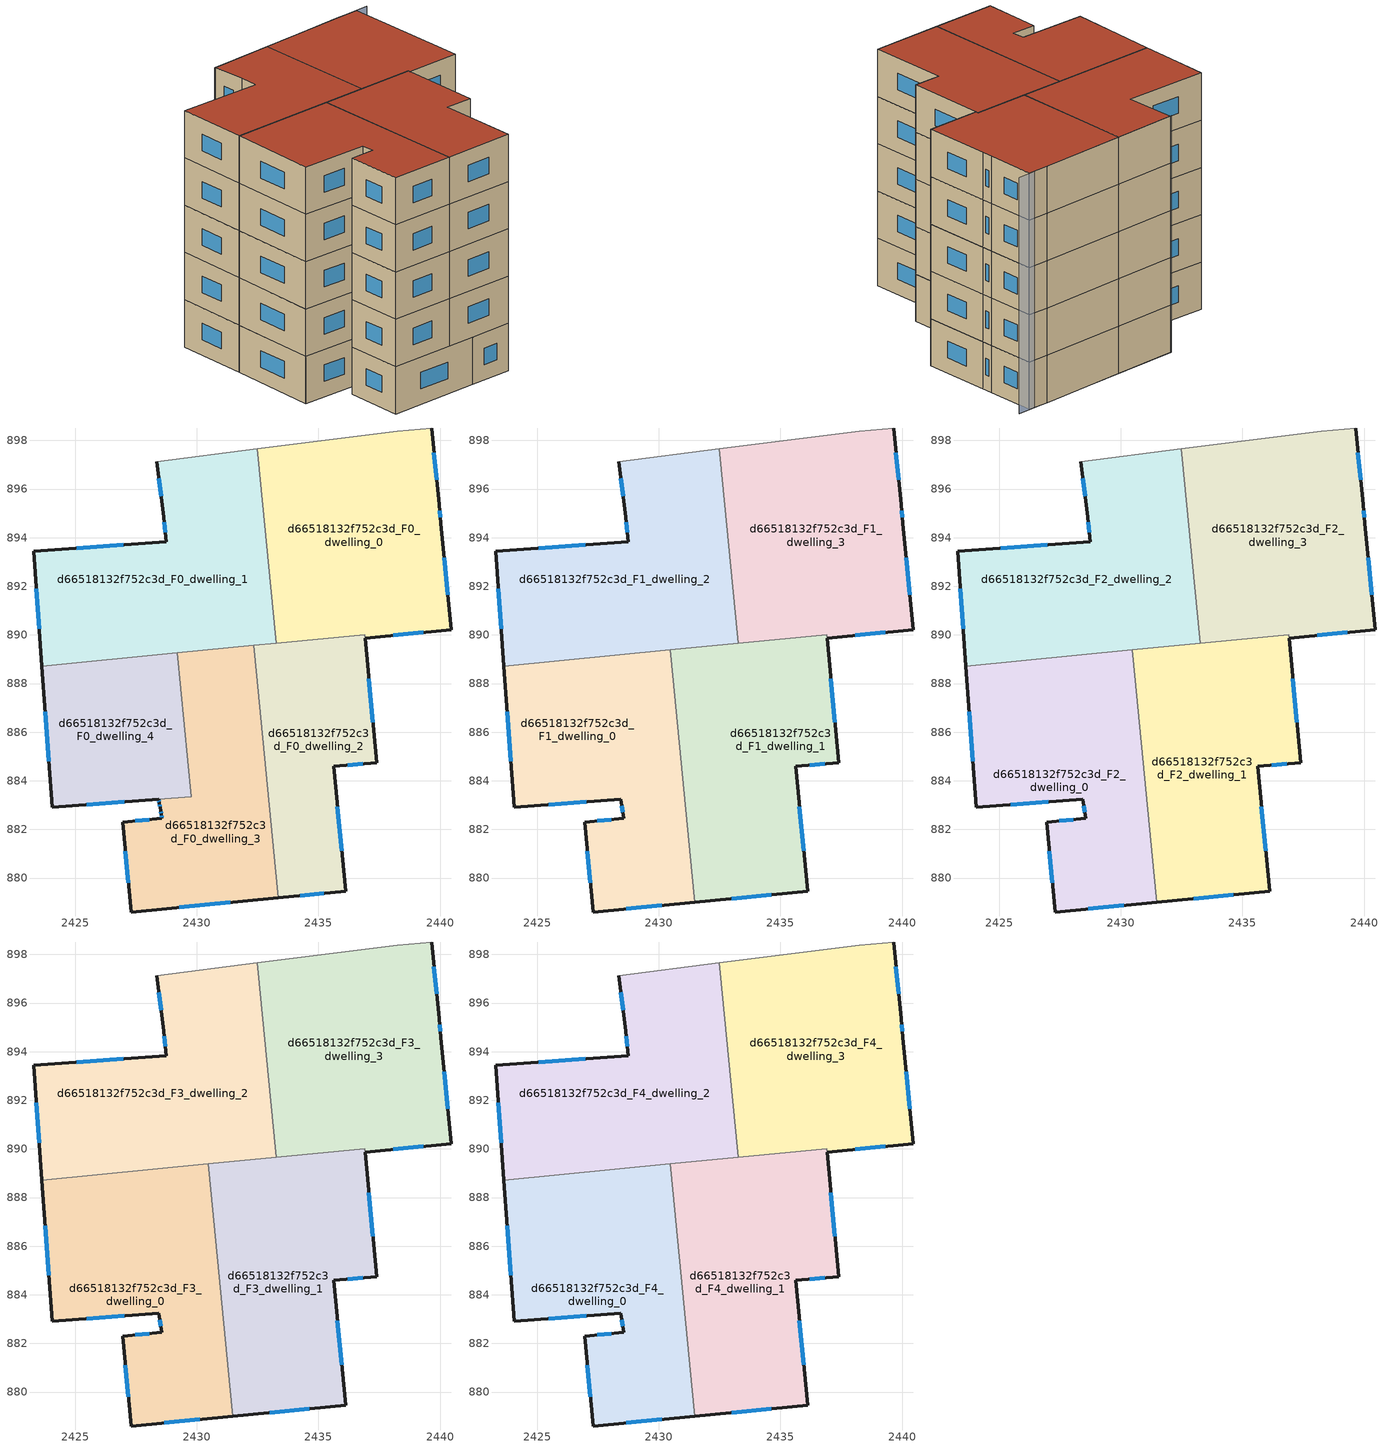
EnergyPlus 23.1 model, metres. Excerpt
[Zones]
d66518132f752c3d_F0_dwelling_0
 floor ground (EU_floor_Construction): 2439.65,898.51 2439.96,895.35 2440.03,894.6 2440.47,890.22 2436.92,889.86 2436.91,890.02 2433.27,889.66 2432.49,897.65 2438.24,898.37 z0
 wall outside (EU_wall_Construction): 2436.92,889.86 2440.47,890.22 2440.03,894.6 2439.96,895.35 2439.65,898.51 z0:3
 wall to d66518132f752c3d_F0_dwelling_1 (EU_wall_Construction): 2432.49,897.65 2433.27,889.66 z0:3
 wall adiabatic (EU_wall_Construction): 2439.65,898.51 2438.24,898.37 2432.49,897.65 z0:3
 wall to d66518132f752c3d_F0_dwelling_2 (EU_wall_Construction): 2436.91,890.02 2436.92,889.86 / 2433.27,889.66 2436.9,890.02 z0:3
 window (EU_Window_Construction): 2439.86,896.38 2439.75,897.49 / 2440.01,894.85 2439.98,895.11 / 2440.33,891.65 2440.17,893.18 / 2438.07,889.98 2439.32,890.11 z0.98:2.02
d66518132f752c3d_F0_dwelling_1
 floor ground (EU_floor_Construction): 2432.49,897.65 2433.27,889.66 2423.62,888.72 2423.28,893.43 2428.74,893.84 2428.62,895.02 2428.34,897.13 z0
 wall outside (EU_wall_Construction): 2428.34,897.13 2428.62,895.02 2428.74,893.84 2423.28,893.43 2423.62,888.72 z0:3
 wall adiabatic (EU_wall_Construction): 2432.49,897.65 2428.34,897.13 z0:3
 wall to d66518132f752c3d_F0_dwelling_4 (EU_wall_Construction): 2423.62,888.72 2429.19,889.26 z0:3
 wall to d66518132f752c3d_F0_dwelling_3 (EU_wall_Construction): 2429.19,889.26 2432.33,889.57 z0:3
 wall to d66518132f752c3d_F0_dwelling_2 (EU_wall_Construction): 2432.33,889.57 2433.27,889.66 z0:3
 window (EU_Window_Construction): 2423.39,891.9 2423.51,890.25 / 2426.96,893.71 2425.06,893.57 / 2428.66,894.64 2428.7,894.23 / 2428.43,896.45 2428.53,895.71 z0.98:2.02
d66518132f752c3d_F0_dwelling_2
 floor ground (EU_floor_Construction): 2436.9,890.02 2436.92,889.86 2437.39,884.75 2435.62,884.59 2436.12,879.46 2433.34,879.19 2432.33,889.57 z0
 wall outside (EU_wall_Construction): 2433.34,879.19 2436.12,879.46 2435.62,884.59 2437.39,884.75 2436.92,889.86 z0:3
 wall to d66518132f752c3d_F0_dwelling_3 (EU_wall_Construction): 2432.33,889.57 2433.34,879.19 z0:3
 window (EU_Window_Construction): 2435.96,881.13 2435.78,882.92 / 2434.25,879.28 2435.22,879.38 / 2437.24,886.41 2437.07,888.2 / 2436.2,884.65 2436.81,884.7 z0.98:2.02
d66518132f752c3d_F0_dwelling_3
 floor ground (EU_floor_Construction): 2432.33,889.57 2433.34,879.19 2427.3,878.6 2426.94,882.3 2428.56,882.45 2428.54,882.6 2428.5,882.79 2428.49,882.89 2428.45,883.09 2428.43,883.23 2424.05,882.92 2429.76,883.34 2429.19,889.26 z0
 wall outside (EU_wall_Construction): 2424.05,882.92 2428.43,883.23 2428.45,883.09 2428.49,882.89 2428.5,882.79 2428.54,882.6 2428.56,882.45 2426.94,882.3 2427.3,878.6 2433.34,879.19 z0:3
 wall to d66518132f752c3d_F0_dwelling_4 (EU_wall_Construction): 2429.19,889.26 2429.76,883.34 2424.05,882.92 z0:3
 window (EU_Window_Construction): 2429.27,878.8 2431.38,879 / 2427.06,881.1 2427.18,879.81 / 2428.03,882.41 2427.47,882.35 / 2428.54,882.55 2428.55,882.5 / 2428.51,882.73 2428.52,882.66 / 2428.47,883.02 2428.48,882.95 / 2428.44,883.19 2428.45,883.13 / 2425.47,883.02 2427.01,883.13 z0.98:2.02
d66518132f752c3d_F0_dwelling_4
 floor ground (EU_floor_Construction): 2429.19,889.26 2429.76,883.34 2424.05,882.92 2423.62,888.72 z0
 wall outside (EU_wall_Construction): 2423.62,888.72 2424.05,882.92 z0:3
 window (EU_Window_Construction): 2423.76,886.83 2423.91,884.81 z0.98:2.02
d66518132f752c3d_F1_dwelling_0
 floor to d66518132f752c3d_F0_dwelling_3 (EU_floor_Construction): 2430.47,889.39 2431.48,879.01 2427.3,878.6 2426.94,882.3 2428.56,882.45 2428.5,882.82 2428.49,882.89 2428.45,883.09 2428.43,883.23 2424.05,882.92 2429.76,883.34 2429.19,889.26 z3
 floor to d66518132f752c3d_F0_dwelling_4 (EU_floor_Construction): 2429.19,889.26 2429.76,883.34 2424.05,882.92 2423.62,888.72 z3
 wall outside (EU_wall_Construction): 2423.62,888.72 2424.05,882.91 2428.43,883.23 2428.56,882.45 2426.94,882.3 2427.3,878.6 2431.48,879.01 z3:6
 wall to d66518132f752c3d_F1_dwelling_1 (EU_wall_Construction): 2431.48,879.01 2430.47,889.39 z3:6
 wall to d66518132f752c3d_F1_dwelling_2 (EU_wall_Construction): 2430.47,889.39 2423.62,888.72 z3:6
 window (EU_Window_Construction): 2428.03,882.41 2427.47,882.35 / 2428.47,882.98 2428.52,882.71 / 2425.47,883.02 2427.01,883.13 / 2423.76,886.83 2423.91,884.8 / 2428.66,878.74 2430.12,878.88 / 2427.06,881.1 2427.18,879.81 z3.98:5.02
d66518132f752c3d_F1_dwelling_1
 floor to d66518132f752c3d_F0_dwelling_2 (EU_floor_Construction): 2436.9,890.02 2436.92,889.86 2437.39,884.75 2435.62,884.59 2436.12,879.46 2433.34,879.19 2432.33,889.57 z3
 floor to d66518132f752c3d_F0_dwelling_3 (EU_floor_Construction): 2432.33,889.57 2433.34,879.19 2431.48,879.01 2430.47,889.39 z3
 wall outside (EU_wall_Construction): 2431.48,879.01 2436.12,879.46 2435.62,884.59 2437.39,884.75 2436.92,889.86 z3:6
 wall to d66518132f752c3d_F1_dwelling_3 (EU_wall_Construction): 2436.9,890.02 2433.27,889.66 / 2436.92,889.86 2436.91,890.02 z3:6
 wall to d66518132f752c3d_F1_dwelling_2 (EU_wall_Construction): 2433.27,889.66 2430.47,889.39 z3:6
 window (EU_Window_Construction): 2436.2,884.65 2436.81,884.7 / 2435.96,881.13 2435.78,882.92 / 2432.99,879.16 2434.61,879.32 / 2437.24,886.41 2437.07,888.2 z3.98:5.02
d66518132f752c3d_F1_dwelling_2
 floor to d66518132f752c3d_F0_dwelling_1 (EU_floor_Construction): 2432.49,897.65 2433.27,889.66 2423.62,888.72 2423.28,893.43 2428.74,893.84 2428.62,895.02 2428.34,897.13 z3
 wall outside (EU_wall_Construction): 2428.34,897.13 2428.62,895.02 2428.74,893.84 2423.28,893.43 2423.62,888.72 z3:6
 wall adiabatic (EU_wall_Construction): 2432.49,897.65 2428.34,897.13 z3:6
 wall to d66518132f752c3d_F1_dwelling_3 (EU_wall_Construction): 2433.27,889.66 2432.49,897.65 z3:6
 window (EU_Window_Construction): 2423.39,891.9 2423.51,890.25 / 2426.96,893.71 2425.06,893.57 / 2428.66,894.64 2428.7,894.23 / 2428.43,896.45 2428.53,895.71 z3.98:5.02
d66518132f752c3d_F1_dwelling_3
 floor to d66518132f752c3d_F0_dwelling_0 (EU_floor_Construction): 2439.65,898.51 2439.96,895.35 2440.03,894.6 2440.47,890.22 2436.92,889.86 2436.91,890.02 2433.27,889.66 2432.49,897.65 2438.24,898.37 z3
 wall outside (EU_wall_Construction): 2436.92,889.86 2440.47,890.22 2440.03,894.6 2439.96,895.35 2439.65,898.51 z3:6
 wall adiabatic (EU_wall_Construction): 2439.65,898.51 2438.24,898.37 2432.49,897.65 z3:6
 window (EU_Window_Construction): 2439.86,896.38 2439.75,897.49 / 2440.01,894.85 2439.98,895.11 / 2440.33,891.65 2440.17,893.18 / 2438.07,889.98 2439.32,890.11 z3.98:5.02
d66518132f752c3d_F2_dwelling_0
 floor to d66518132f752c3d_F1_dwelling_0 (EU_floor_Construction): 2430.47,889.39 2431.48,879.01 2427.3,878.6 2426.94,882.3 2428.56,882.45 2428.43,883.23 2424.05,882.91 2423.62,888.72 z6
 wall outside (EU_wall_Construction): 2423.62,888.72 2424.05,882.91 2428.43,883.23 2428.56,882.45 2426.94,882.3 2427.3,878.6 2431.48,879.01 z6:9
 wall to d66518132f752c3d_F2_dwelling_1 (EU_wall_Construction): 2431.48,879.01 2430.47,889.39 z6:9
 wall to d66518132f752c3d_F2_dwelling_2 (EU_wall_Construction): 2430.47,889.39 2423.62,888.72 z6:9
 window (EU_Window_Construction): 2428.03,882.41 2427.47,882.35 / 2428.47,882.98 2428.52,882.71 / 2425.47,883.02 2427.01,883.13 / 2423.76,886.83 2423.91,884.8 / 2428.66,878.74 2430.12,878.88 / 2427.06,881.1 2427.18,879.81 z6.98:8.02
d66518132f752c3d_F2_dwelling_1
 floor to d66518132f752c3d_F1_dwelling_1 (EU_floor_Construction): 2436.9,890.02 2436.92,889.86 2437.39,884.75 2435.62,884.59 2436.12,879.46 2431.48,879.01 2430.47,889.39 z6
 wall outside (EU_wall_Construction): 2431.48,879.01 2436.12,879.46 2435.62,884.59 2437.39,884.75 2436.92,889.86 z6:9
 wall to d66518132f752c3d_F2_dwelling_3 (EU_wall_Construction): 2436.9,890.02 2433.27,889.66 / 2436.92,889.86 2436.91,890.02 z6:9
 wall to d66518132f752c3d_F2_dwelling_2 (EU_wall_Construction): 2433.27,889.66 2430.47,889.39 z6:9
 window (EU_Window_Construction): 2436.2,884.65 2436.81,884.7 / 2435.96,881.13 2435.78,882.92 / 2432.99,879.16 2434.61,879.32 / 2437.24,886.41 2437.07,888.2 z6.98:8.02
d66518132f752c3d_F2_dwelling_2
 floor to d66518132f752c3d_F1_dwelling_2 (EU_floor_Construction): 2432.49,897.65 2433.27,889.66 2423.62,888.72 2423.28,893.43 2428.74,893.84 2428.62,895.02 2428.34,897.13 z6
 wall outside (EU_wall_Construction): 2428.34,897.13 2428.62,895.02 2428.74,893.84 2423.28,893.43 2423.62,888.72 z6:9
 wall adiabatic (EU_wall_Construction): 2432.49,897.65 2428.34,897.13 z6:9
 wall to d66518132f752c3d_F2_dwelling_3 (EU_wall_Construction): 2433.27,889.66 2432.49,897.65 z6:9
 window (EU_Window_Construction): 2423.39,891.9 2423.51,890.25 / 2426.96,893.71 2425.06,893.57 / 2428.66,894.64 2428.7,894.23 / 2428.43,896.45 2428.53,895.71 z6.98:8.02
d66518132f752c3d_F2_dwelling_3
 floor to d66518132f752c3d_F1_dwelling_3 (EU_floor_Construction): 2439.65,898.51 2439.96,895.35 2440.03,894.6 2440.47,890.22 2436.92,889.86 2436.91,890.02 2433.27,889.66 2432.49,897.65 2438.24,898.37 z6
 wall outside (EU_wall_Construction): 2436.92,889.86 2440.47,890.22 2440.03,894.6 2439.96,895.35 2439.65,898.51 z6:9
 wall adiabatic (EU_wall_Construction): 2439.65,898.51 2438.24,898.37 2432.49,897.65 z6:9
 window (EU_Window_Construction): 2439.86,896.38 2439.75,897.49 / 2440.01,894.85 2439.98,895.11 / 2440.33,891.65 2440.17,893.18 / 2438.07,889.98 2439.32,890.11 z6.98:8.02
d66518132f752c3d_F3_dwelling_0
 floor to d66518132f752c3d_F2_dwelling_0 (EU_floor_Construction): 2430.47,889.39 2431.48,879.01 2427.3,878.6 2426.94,882.3 2428.56,882.45 2428.43,883.23 2424.05,882.91 2423.62,888.72 z9
 wall outside (EU_wall_Construction): 2423.62,888.72 2424.05,882.91 2428.43,883.23 2428.56,882.45 2426.94,882.3 2427.3,878.6 2431.48,879.01 z9:12
 wall to d66518132f752c3d_F3_dwelling_1 (EU_wall_Construction): 2431.48,879.01 2430.47,889.39 z9:12
 wall to d66518132f752c3d_F3_dwelling_2 (EU_wall_Construction): 2430.47,889.39 2423.62,888.72 z9:12
 window (EU_Window_Construction): 2428.03,882.41 2427.47,882.35 / 2428.47,882.98 2428.52,882.71 / 2425.47,883.02 2427.01,883.13 / 2423.76,886.83 2423.91,884.8 / 2428.66,878.74 2430.12,878.88 / 2427.06,881.1 2427.18,879.81 z9.98:11.02
d66518132f752c3d_F3_dwelling_1
 floor to d66518132f752c3d_F2_dwelling_1 (EU_floor_Construction): 2436.9,890.02 2436.92,889.86 2437.39,884.75 2435.62,884.59 2436.12,879.46 2431.48,879.01 2430.47,889.39 z9
 wall outside (EU_wall_Construction): 2431.48,879.01 2436.12,879.46 2435.62,884.59 2437.39,884.75 2436.92,889.86 z9:12
 wall to d66518132f752c3d_F3_dwelling_3 (EU_wall_Construction): 2436.9,890.02 2433.27,889.66 / 2436.92,889.86 2436.91,890.02 z9:12
 wall to d66518132f752c3d_F3_dwelling_2 (EU_wall_Construction): 2433.27,889.66 2430.47,889.39 z9:12
 window (EU_Window_Construction): 2436.2,884.65 2436.81,884.7 / 2435.96,881.13 2435.78,882.92 / 2432.99,879.16 2434.61,879.32 / 2437.24,886.41 2437.07,888.2 z9.98:11.02
d66518132f752c3d_F3_dwelling_2
 floor to d66518132f752c3d_F2_dwelling_2 (EU_floor_Construction): 2432.49,897.65 2433.27,889.66 2423.62,888.72 2423.28,893.43 2428.74,893.84 2428.62,895.02 2428.34,897.13 z9
 wall outside (EU_wall_Construction): 2428.34,897.13 2428.62,895.02 2428.74,893.84 2423.28,893.43 2423.62,888.72 z9:12
 wall adiabatic (EU_wall_Construction): 2432.49,897.65 2428.34,897.13 z9:12
 wall to d66518132f752c3d_F3_dwelling_3 (EU_wall_Construction): 2433.27,889.66 2432.49,897.65 z9:12
 window (EU_Window_Construction): 2423.39,891.9 2423.51,890.25 / 2426.96,893.71 2425.06,893.57 / 2428.66,894.64 2428.7,894.23 / 2428.43,896.45 2428.53,895.71 z9.98:11.02
d66518132f752c3d_F3_dwelling_3
 floor to d66518132f752c3d_F2_dwelling_3 (EU_floor_Construction): 2439.65,898.51 2439.96,895.35 2440.03,894.6 2440.47,890.22 2436.92,889.86 2436.91,890.02 2433.27,889.66 2432.49,897.65 2438.24,898.37 z9
 wall outside (EU_wall_Construction): 2436.92,889.86 2440.47,890.22 2440.03,894.6 2439.96,895.35 2439.65,898.51 z9:12
 wall adiabatic (EU_wall_Construction): 2439.65,898.51 2438.24,898.37 2432.49,897.65 z9:12
 window (EU_Window_Construction): 2439.86,896.38 2439.75,897.49 / 2440.01,894.85 2439.98,895.11 / 2440.33,891.65 2440.17,893.18 / 2438.07,889.98 2439.32,890.11 z9.98:11.02
d66518132f752c3d_F4_dwelling_0
 floor to d66518132f752c3d_F3_dwelling_0 (EU_floor_Construction): 2430.47,889.39 2431.48,879.01 2427.3,878.6 2426.94,882.3 2428.56,882.45 2428.43,883.23 2424.05,882.91 2423.62,888.72 z12
 wall outside (EU_wall_Construction): 2423.62,888.72 2424.05,882.91 2428.43,883.23 2428.56,882.45 2426.94,882.3 2427.3,878.6 2431.48,879.01 z12:15
 wall to d66518132f752c3d_F4_dwelling_1 (EU_wall_Construction): 2431.48,879.01 2430.47,889.39 z12:15
 wall to d66518132f752c3d_F4_dwelling_2 (EU_wall_Construction): 2430.47,889.39 2423.62,888.72 z12:15
 window (EU_Window_Construction): 2428.03,882.41 2427.47,882.35 / 2428.47,882.98 2428.52,882.71 / 2425.47,883.02 2427.01,883.13 / 2423.76,886.83 2423.91,884.8 / 2428.66,878.74 2430.12,878.88 / 2427.06,881.1 2427.18,879.81 z12.98:14.02
 roof outside (EU_roof_Construction): 2431.48,879.01 2430.47,889.39 2423.62,888.72 2424.05,882.91 2428.43,883.23 2428.56,882.45 2426.94,882.3 2427.3,878.6 z15
d66518132f752c3d_F4_dwelling_1
 floor to d66518132f752c3d_F3_dwelling_1 (EU_floor_Construction): 2436.9,890.02 2436.92,889.86 2437.39,884.75 2435.62,884.59 2436.12,879.46 2431.48,879.01 2430.47,889.39 z12
 wall outside (EU_wall_Construction): 2431.48,879.01 2436.12,879.46 2435.62,884.59 2437.39,884.75 2436.92,889.86 z12:15
 wall to d66518132f752c3d_F4_dwelling_3 (EU_wall_Construction): 2436.9,890.02 2433.27,889.66 / 2436.92,889.86 2436.91,890.02 z12:15
 wall to d66518132f752c3d_F4_dwelling_2 (EU_wall_Construction): 2433.27,889.66 2430.47,889.39 z12:15
 window (EU_Window_Construction): 2436.2,884.65 2436.81,884.7 / 2435.96,881.13 2435.78,882.92 / 2432.99,879.16 2434.61,879.32 / 2437.24,886.41 2437.07,888.2 z12.98:14.02
 roof outside (EU_roof_Construction): 2436.12,879.46 2435.62,884.59 2437.39,884.75 2436.92,889.86 2436.9,890.02 2430.47,889.39 2431.48,879.01 z15
d66518132f752c3d_F4_dwelling_2
 floor to d66518132f752c3d_F3_dwelling_2 (EU_floor_Construction): 2432.49,897.65 2433.27,889.66 2423.62,888.72 2423.28,893.43 2428.74,893.84 2428.62,895.02 2428.34,897.13 z12
 wall outside (EU_wall_Construction): 2428.34,897.13 2428.62,895.02 2428.74,893.84 2423.28,893.43 2423.62,888.72 z12:15
 wall adiabatic (EU_wall_Construction): 2432.49,897.65 2428.34,897.13 z12:15
 wall to d66518132f752c3d_F4_dwelling_3 (EU_wall_Construction): 2433.27,889.66 2432.49,897.65 z12:15
 window (EU_Window_Construction): 2423.39,891.9 2423.51,890.25 / 2426.96,893.71 2425.06,893.57 / 2428.66,894.64 2428.7,894.23 / 2428.43,896.45 2428.53,895.71 z12.98:14.02
 roof outside (EU_roof_Construction): 2433.27,889.66 2432.49,897.65 2428.34,897.13 2428.62,895.02 2428.74,893.84 2423.28,893.43 2423.62,888.72 z15
d66518132f752c3d_F4_dwelling_3
 floor to d66518132f752c3d_F3_dwelling_3 (EU_floor_Construction): 2439.65,898.51 2439.96,895.35 2440.03,894.6 2440.47,890.22 2436.92,889.86 2436.91,890.02 2433.27,889.66 2432.49,897.65 2438.24,898.37 z12
 wall outside (EU_wall_Construction): 2436.92,889.86 2440.47,890.22 2440.03,894.6 2439.96,895.35 2439.65,898.51 z12:15
 wall adiabatic (EU_wall_Construction): 2439.65,898.51 2438.24,898.37 2432.49,897.65 z12:15
 window (EU_Window_Construction): 2439.86,896.38 2439.75,897.49 / 2440.01,894.85 2439.98,895.11 / 2440.33,891.65 2440.17,893.18 / 2438.07,889.98 2439.32,890.11 z12.98:14.02
 roof outside (EU_roof_Construction): 2440.47,890.22 2440.03,894.6 2439.96,895.35 2439.65,898.51 2438.24,898.37 2432.49,897.65 2433.27,889.66 2436.91,890.02 2436.92,889.86 z15
shading: 2440.5,898.66 2428.3,897.13 z0:15
[Building]
EU S2 Campaign: North Axis=0; Terrain=City; Solar Distribution=FullExterior
[Site:Location]
Bologna: Latitude=44.5; Longitude=11.25; Time Zone=1; Elevation=37
[SizingPeriod:WeatherFileDays]
AnnualSizingPeriod: Begin Month=1; Begin Day of Month=1; End Month=12; End Day of Month=31; Day of Week for Start Day=Monday; Use Weather File Daylight Saving Period=No; Use Weather File Rain and Snow Indicators=No
[MATERIAL]
EU_InternalMass_Material: Roughness=MediumRough; Thickness=0.1; Conductivity=1; Density=1800; Specific Heat=900; Thermal Absorptance=0.9; Solar Absorptance=0.7; Visible Absorptance=0.7
[MATERIAL:NOMASS] Roughness=MediumRough; Thermal Absorptance=0.9; Solar Absorptance=0.7; Visible Absorptance=0.7
Name | Thermal Resistance
EU_wall_NoMass | 0.905828
EU_roof_NoMass | 0.37593
EU_floor_NoMass | 0.67114
[WINDOWMATERIAL:SIMPLEGLAZINGSYSTEM]
EU_Window_SimpleGlazing: UFactor=4.52486; Solar Heat Gain Coefficient=0.85; Visible Transmittance=0.85
[CONSTRUCTION]
EU_wall_Construction: EU_wall_NoMass
EU_roof_Construction: EU_roof_NoMass
EU_floor_Construction: EU_floor_NoMass
EU_Window_Construction: EU_Window_SimpleGlazing
EU_InternalMass_Construction: EU_InternalMass_Material
[ZONE] Type=1; Multiplier=1; Ceiling Height=autocalculate; Floor Area=autocalculate; Part of Total Floor Area=Yes
Name | Volume
d66518132f752c3d_F0_dwelling_0; d66518132f752c3d_F1_dwelling_3; d66518132f752c3d_F2_dwelling_3; d66518132f752c3d_F3_dwelling_3; d66518132f752c3d_F4_dwelling_3 | 177.346
d66518132f752c3d_F1_dwelling_0; d66518132f752c3d_F2_dwelling_0; d66518132f752c3d_F3_dwelling_0; d66518132f752c3d_F4_dwelling_0 | 175.753
d66518132f752c3d_F0_dwelling_1; d66518132f752c3d_F1_dwelling_2; d66518132f752c3d_F2_dwelling_2; d66518132f752c3d_F3_dwelling_2; d66518132f752c3d_F4_dwelling_2 | 175.766
d66518132f752c3d_F1_dwelling_1; d66518132f752c3d_F2_dwelling_1; d66518132f752c3d_F3_dwelling_1; d66518132f752c3d_F4_dwelling_1 | 174.207
d66518132f752c3d_F0_dwelling_2 | 115.601
d66518132f752c3d_F0_dwelling_3 | 134.429
d66518132f752c3d_F0_dwelling_4 | 99.9053
[INTERNALMASS] Construction=EU_InternalMass_Construction
Name | Zone or ZoneList | Surface Area
d66518132f752c3d_F0_dwelling_0_EU_InternalMass | d66518132f752c3d_F0_dwelling_0 | 59.116
d66518132f752c3d_F0_dwelling_1_EU_InternalMass | d66518132f752c3d_F0_dwelling_1 | 58.5884
d66518132f752c3d_F0_dwelling_2_EU_InternalMass | d66518132f752c3d_F0_dwelling_2 | 38.534
d66518132f752c3d_F0_dwelling_3_EU_InternalMass | d66518132f752c3d_F0_dwelling_3 | 44.8191
d66518132f752c3d_F0_dwelling_4_EU_InternalMass | d66518132f752c3d_F0_dwelling_4 | 33.3021
d66518132f752c3d_F1_dwelling_0_EU_InternalMass | d66518132f752c3d_F1_dwelling_0 | 58.5834
d66518132f752c3d_F1_dwelling_1_EU_InternalMass | d66518132f752c3d_F1_dwelling_1 | 58.0687
d66518132f752c3d_F1_dwelling_2_EU_InternalMass | d66518132f752c3d_F1_dwelling_2 | 58.5888
d66518132f752c3d_F1_dwelling_3_EU_InternalMass | d66518132f752c3d_F1_dwelling_3 | 59.1167
d66518132f752c3d_F2_dwelling_0_EU_InternalMass | d66518132f752c3d_F2_dwelling_0 | 58.5834
d66518132f752c3d_F2_dwelling_1_EU_InternalMass | d66518132f752c3d_F2_dwelling_1 | 58.0687
d66518132f752c3d_F2_dwelling_2_EU_InternalMass | d66518132f752c3d_F2_dwelling_2 | 58.5888
d66518132f752c3d_F2_dwelling_3_EU_InternalMass | d66518132f752c3d_F2_dwelling_3 | 59.1167
d66518132f752c3d_F3_dwelling_0_EU_InternalMass | d66518132f752c3d_F3_dwelling_0 | 58.5834
d66518132f752c3d_F3_dwelling_1_EU_InternalMass | d66518132f752c3d_F3_dwelling_1 | 58.0687
d66518132f752c3d_F3_dwelling_2_EU_InternalMass | d66518132f752c3d_F3_dwelling_2 | 58.5888
d66518132f752c3d_F3_dwelling_3_EU_InternalMass | d66518132f752c3d_F3_dwelling_3 | 59.1167
d66518132f752c3d_F4_dwelling_0_EU_InternalMass | d66518132f752c3d_F4_dwelling_0 | 58.5834
d66518132f752c3d_F4_dwelling_1_EU_InternalMass | d66518132f752c3d_F4_dwelling_1 | 58.0687
d66518132f752c3d_F4_dwelling_2_EU_InternalMass | d66518132f752c3d_F4_dwelling_2 | 58.5888
d66518132f752c3d_F4_dwelling_3_EU_InternalMass | d66518132f752c3d_F4_dwelling_3 | 59.1167
[OTHEREQUIPMENT] Fuel Type=Electricity; Design Level Calculation Method=Watts/Area; Power per Zone Floor Area=1; Fraction Latent=0; Fraction Radiant=0; Fraction Lost=0; Carbon Dioxide Generation Rate=0; EndUse Subcategory=EU_Step8_InternalGains
Name | Zone or ZoneList or Space or SpaceList | Schedule
EU_Step8_InternalGain_d66518132f752c3d_F0_dwelling_0_f000 | d66518132f752c3d_F0_dwelling_0 | EU_Step8_GainSchedule_d66518132f752c3d_F0_dwelling_0_f000
EU_Step8_InternalGain_d66518132f752c3d_F0_dwelling_1_f000 | d66518132f752c3d_F0_dwelling_1 | EU_Step8_GainSchedule_d66518132f752c3d_F0_dwelling_1_f000
EU_Step8_InternalGain_d66518132f752c3d_F0_dwelling_2_f000 | d66518132f752c3d_F0_dwelling_2 | EU_Step8_GainSchedule_d66518132f752c3d_F0_dwelling_2_f000
EU_Step8_InternalGain_d66518132f752c3d_F0_dwelling_3_f000 | d66518132f752c3d_F0_dwelling_3 | EU_Step8_GainSchedule_d66518132f752c3d_F0_dwelling_3_f000
EU_Step8_InternalGain_d66518132f752c3d_F0_dwelling_4_f000 | d66518132f752c3d_F0_dwelling_4 | EU_Step8_GainSchedule_d66518132f752c3d_F0_dwelling_4_f000
EU_Step8_InternalGain_d66518132f752c3d_F1_dwelling_0_f000 | d66518132f752c3d_F1_dwelling_0 | EU_Step8_GainSchedule_d66518132f752c3d_F1_dwelling_0_f000
EU_Step8_InternalGain_d66518132f752c3d_F1_dwelling_1_f000 | d66518132f752c3d_F1_dwelling_1 | EU_Step8_GainSchedule_d66518132f752c3d_F1_dwelling_1_f000
EU_Step8_InternalGain_d66518132f752c3d_F1_dwelling_2_f000 | d66518132f752c3d_F1_dwelling_2 | EU_Step8_GainSchedule_d66518132f752c3d_F1_dwelling_2_f000
EU_Step8_InternalGain_d66518132f752c3d_F1_dwelling_3_f000 | d66518132f752c3d_F1_dwelling_3 | EU_Step8_GainSchedule_d66518132f752c3d_F1_dwelling_3_f000
EU_Step8_InternalGain_d66518132f752c3d_F2_dwelling_0_f000 | d66518132f752c3d_F2_dwelling_0 | EU_Step8_GainSchedule_d66518132f752c3d_F2_dwelling_0_f000
EU_Step8_InternalGain_d66518132f752c3d_F2_dwelling_1_f000 | d66518132f752c3d_F2_dwelling_1 | EU_Step8_GainSchedule_d66518132f752c3d_F2_dwelling_1_f000
EU_Step8_InternalGain_d66518132f752c3d_F2_dwelling_2_f000 | d66518132f752c3d_F2_dwelling_2 | EU_Step8_GainSchedule_d66518132f752c3d_F2_dwelling_2_f000
EU_Step8_InternalGain_d66518132f752c3d_F2_dwelling_3_f000 | d66518132f752c3d_F2_dwelling_3 | EU_Step8_GainSchedule_d66518132f752c3d_F2_dwelling_3_f000
EU_Step8_InternalGain_d66518132f752c3d_F3_dwelling_0_f000 | d66518132f752c3d_F3_dwelling_0 | EU_Step8_GainSchedule_d66518132f752c3d_F3_dwelling_0_f000
EU_Step8_InternalGain_d66518132f752c3d_F3_dwelling_1_f000 | d66518132f752c3d_F3_dwelling_1 | EU_Step8_GainSchedule_d66518132f752c3d_F3_dwelling_1_f000
EU_Step8_InternalGain_d66518132f752c3d_F3_dwelling_2_f000 | d66518132f752c3d_F3_dwelling_2 | EU_Step8_GainSchedule_d66518132f752c3d_F3_dwelling_2_f000
EU_Step8_InternalGain_d66518132f752c3d_F3_dwelling_3_f000 | d66518132f752c3d_F3_dwelling_3 | EU_Step8_GainSchedule_d66518132f752c3d_F3_dwelling_3_f000
EU_Step8_InternalGain_d66518132f752c3d_F4_dwelling_0_f000 | d66518132f752c3d_F4_dwelling_0 | EU_Step8_GainSchedule_d66518132f752c3d_F4_dwelling_0_f000
EU_Step8_InternalGain_d66518132f752c3d_F4_dwelling_1_f000 | d66518132f752c3d_F4_dwelling_1 | EU_Step8_GainSchedule_d66518132f752c3d_F4_dwelling_1_f000
EU_Step8_InternalGain_d66518132f752c3d_F4_dwelling_2_f000 | d66518132f752c3d_F4_dwelling_2 | EU_Step8_GainSchedule_d66518132f752c3d_F4_dwelling_2_f000
EU_Step8_InternalGain_d66518132f752c3d_F4_dwelling_3_f000 | d66518132f752c3d_F4_dwelling_3 | EU_Step8_GainSchedule_d66518132f752c3d_F4_dwelling_3_f000
[ZONEVENTILATION:DESIGNFLOWRATE] Schedule=EU_AlwaysOn; Design Flow Rate Calculation Method=AirChanges/Hour; Air Changes per Hour=0.73129; Ventilation Type=Natural; Fan Pressure Rise=0; Fan Total Efficiency=1; Constant Term Coefficient=1; Temperature Term Coefficient=0; Velocity Term Coefficient=0; Velocity Squared Term Coefficient=0; Minimum Indoor Temperature=-100; Maximum Indoor Temperature=100; Delta Temperature=-100; Minimum Outdoor Temperature=-100; Maximum Outdoor Temperature=100; Maximum Wind Speed=40
Name | Zone or ZoneList or Space or SpaceList
EU_ConstantAir_d66518132f752c3d_F0_dwelling_0 | d66518132f752c3d_F0_dwelling_0
EU_ConstantAir_d66518132f752c3d_F0_dwelling_1 | d66518132f752c3d_F0_dwelling_1
EU_ConstantAir_d66518132f752c3d_F0_dwelling_2 | d66518132f752c3d_F0_dwelling_2
EU_ConstantAir_d66518132f752c3d_F0_dwelling_3 | d66518132f752c3d_F0_dwelling_3
EU_ConstantAir_d66518132f752c3d_F0_dwelling_4 | d66518132f752c3d_F0_dwelling_4
EU_ConstantAir_d66518132f752c3d_F1_dwelling_0 | d66518132f752c3d_F1_dwelling_0
EU_ConstantAir_d66518132f752c3d_F1_dwelling_1 | d66518132f752c3d_F1_dwelling_1
EU_ConstantAir_d66518132f752c3d_F1_dwelling_2 | d66518132f752c3d_F1_dwelling_2
EU_ConstantAir_d66518132f752c3d_F1_dwelling_3 | d66518132f752c3d_F1_dwelling_3
EU_ConstantAir_d66518132f752c3d_F2_dwelling_0 | d66518132f752c3d_F2_dwelling_0
EU_ConstantAir_d66518132f752c3d_F2_dwelling_1 | d66518132f752c3d_F2_dwelling_1
EU_ConstantAir_d66518132f752c3d_F2_dwelling_2 | d66518132f752c3d_F2_dwelling_2
EU_ConstantAir_d66518132f752c3d_F2_dwelling_3 | d66518132f752c3d_F2_dwelling_3
EU_ConstantAir_d66518132f752c3d_F3_dwelling_0 | d66518132f752c3d_F3_dwelling_0
EU_ConstantAir_d66518132f752c3d_F3_dwelling_1 | d66518132f752c3d_F3_dwelling_1
EU_ConstantAir_d66518132f752c3d_F3_dwelling_2 | d66518132f752c3d_F3_dwelling_2
EU_ConstantAir_d66518132f752c3d_F3_dwelling_3 | d66518132f752c3d_F3_dwelling_3
EU_ConstantAir_d66518132f752c3d_F4_dwelling_0 | d66518132f752c3d_F4_dwelling_0
EU_ConstantAir_d66518132f752c3d_F4_dwelling_1 | d66518132f752c3d_F4_dwelling_1
EU_ConstantAir_d66518132f752c3d_F4_dwelling_2 | d66518132f752c3d_F4_dwelling_2
EU_ConstantAir_d66518132f752c3d_F4_dwelling_3 | d66518132f752c3d_F4_dwelling_3
[HVACTEMPLATE:THERMOSTAT] Constant Heating Setpoint=20; Constant Cooling Setpoint=50
EU_HeatOnly_d66518132f752c3d_F0_dwelling_0; EU_HeatOnly_d66518132f752c3d_F0_dwelling_1; EU_HeatOnly_d66518132f752c3d_F0_dwelling_2; EU_HeatOnly_d66518132f752c3d_F0_dwelling_3; EU_HeatOnly_d66518132f752c3d_F0_dwelling_4; EU_HeatOnly_d66518132f752c3d_F1_dwelling_0; EU_HeatOnly_d66518132f752c3d_F1_dwelling_1; EU_HeatOnly_d66518132f752c3d_F1_dwelling_2; EU_HeatOnly_d66518132f752c3d_F1_dwelling_3; EU_HeatOnly_d66518132f752c3d_F2_dwelling_0; EU_HeatOnly_d66518132f752c3d_F2_dwelling_1; EU_HeatOnly_d66518132f752c3d_F2_dwelling_2; EU_HeatOnly_d66518132f752c3d_F2_dwelling_3; EU_HeatOnly_d66518132f752c3d_F3_dwelling_0; EU_HeatOnly_d66518132f752c3d_F3_dwelling_1; EU_HeatOnly_d66518132f752c3d_F3_dwelling_2; EU_HeatOnly_d66518132f752c3d_F3_dwelling_3; EU_HeatOnly_d66518132f752c3d_F4_dwelling_0; EU_HeatOnly_d66518132f752c3d_F4_dwelling_1; EU_HeatOnly_d66518132f752c3d_F4_dwelling_2; EU_HeatOnly_d66518132f752c3d_F4_dwelling_3
[HVACTEMPLATE:ZONE:IDEALLOADSAIRSYSTEM] System Availability Schedule=EU_AlwaysOn; Maximum Heating Supply Air Temperature=50; Minimum Cooling Supply Air Temperature=13; Maximum Heating Supply Air Humidity Ratio=0.0156; Minimum Cooling Supply Air Humidity Ratio=0.0077; Heating Limit=NoLimit; Cooling Limit=NoLimit; Heating Availability Schedule=EU_AlwaysOn; Cooling Availability Schedule=EU_CoolingOff; Dehumidification Control Type=ConstantSensibleHeatRatio; Cooling Sensible Heat Ratio=0.7; Dehumidification Setpoint=60; Humidification Control Type=None; Humidification Setpoint=30; Outdoor Air Method=None; Outdoor Air Flow Rate per Person=0.00944; Outdoor Air Flow Rate per Zone Floor Area=0; Outdoor Air Flow Rate per Zone=0; Demand Controlled Ventilation Type=None; Outdoor Air Economizer Type=NoEconomizer; Heat Recovery Type=None; Sensible Heat Recovery Effectiveness=0.7; Latent Heat Recovery Effectiveness=0.65
Name | Template Thermostat
d66518132f752c3d_F0_dwelling_0 | EU_HeatOnly_d66518132f752c3d_F0_dwelling_0
d66518132f752c3d_F0_dwelling_1 | EU_HeatOnly_d66518132f752c3d_F0_dwelling_1
d66518132f752c3d_F0_dwelling_2 | EU_HeatOnly_d66518132f752c3d_F0_dwelling_2
d66518132f752c3d_F0_dwelling_3 | EU_HeatOnly_d66518132f752c3d_F0_dwelling_3
d66518132f752c3d_F0_dwelling_4 | EU_HeatOnly_d66518132f752c3d_F0_dwelling_4
d66518132f752c3d_F1_dwelling_0 | EU_HeatOnly_d66518132f752c3d_F1_dwelling_0
d66518132f752c3d_F1_dwelling_1 | EU_HeatOnly_d66518132f752c3d_F1_dwelling_1
d66518132f752c3d_F1_dwelling_2 | EU_HeatOnly_d66518132f752c3d_F1_dwelling_2
d66518132f752c3d_F1_dwelling_3 | EU_HeatOnly_d66518132f752c3d_F1_dwelling_3
d66518132f752c3d_F2_dwelling_0 | EU_HeatOnly_d66518132f752c3d_F2_dwelling_0
d66518132f752c3d_F2_dwelling_1 | EU_HeatOnly_d66518132f752c3d_F2_dwelling_1
d66518132f752c3d_F2_dwelling_2 | EU_HeatOnly_d66518132f752c3d_F2_dwelling_2
d66518132f752c3d_F2_dwelling_3 | EU_HeatOnly_d66518132f752c3d_F2_dwelling_3
d66518132f752c3d_F3_dwelling_0 | EU_HeatOnly_d66518132f752c3d_F3_dwelling_0
d66518132f752c3d_F3_dwelling_1 | EU_HeatOnly_d66518132f752c3d_F3_dwelling_1
d66518132f752c3d_F3_dwelling_2 | EU_HeatOnly_d66518132f752c3d_F3_dwelling_2
d66518132f752c3d_F3_dwelling_3 | EU_HeatOnly_d66518132f752c3d_F3_dwelling_3
d66518132f752c3d_F4_dwelling_0 | EU_HeatOnly_d66518132f752c3d_F4_dwelling_0
d66518132f752c3d_F4_dwelling_1 | EU_HeatOnly_d66518132f752c3d_F4_dwelling_1
d66518132f752c3d_F4_dwelling_2 | EU_HeatOnly_d66518132f752c3d_F4_dwelling_2
d66518132f752c3d_F4_dwelling_3 | EU_HeatOnly_d66518132f752c3d_F4_dwelling_3
[SIZING:ZONE] Zone Cooling Design Supply Air Temperature Input Method=SupplyAirTemperature; Zone Cooling Design Supply Air Temperature=13; Zone Heating Design Supply Air Temperature Input Method=SupplyAirTemperature; Zone Heating Design Supply Air Temperature=50; Zone Cooling Design Supply Air Humidity Ratio=0.008; Zone Heating Design Supply Air Humidity Ratio=0.008; Cooling Design Air Flow Method=DesignDay; Cooling Design Air Flow Rate=0; Cooling Minimum Air Flow per Zone Floor Area=0.000762; Cooling Minimum Air Flow=0; Cooling Minimum Air Flow Fraction=0.2; Heating Design Air Flow Method=DesignDay; Heating Design Air Flow Rate=0; Heating Maximum Air Flow per Zone Floor Area=0.002032; Heating Maximum Air Flow=0.141576; Heating Maximum Air Flow Fraction=0.3; Account for Dedicated Outdoor Air System=No; Dedicated Outdoor Air System Control Strategy=NeutralSupplyAir; Dedicated Outdoor Air Low Setpoint Temperature for Design=autosize; Dedicated Outdoor Air High Setpoint Temperature for Design=autosize; Zone Load Sizing Method=Sensible Load Only No Latent Load; Zone Latent Cooling Design Supply Air Humidity Ratio Input Method=HumidityRatioDifference; Zone Cooling Design Supply Air Humidity Ratio Difference=0.005; Zone Latent Heating Design Supply Air Humidity Ratio Input Method=HumidityRatioDifference; Zone Humidification Design Supply Air Humidity Ratio Difference=0.005
d66518132f752c3d_F0_dwelling_0; d66518132f752c3d_F0_dwelling_1; d66518132f752c3d_F0_dwelling_2; d66518132f752c3d_F0_dwelling_3; d66518132f752c3d_F0_dwelling_4; d66518132f752c3d_F1_dwelling_0; d66518132f752c3d_F1_dwelling_1; d66518132f752c3d_F1_dwelling_2; d66518132f752c3d_F1_dwelling_3; d66518132f752c3d_F2_dwelling_0; d66518132f752c3d_F2_dwelling_1; d66518132f752c3d_F2_dwelling_2; d66518132f752c3d_F2_dwelling_3; d66518132f752c3d_F3_dwelling_0; d66518132f752c3d_F3_dwelling_1; d66518132f752c3d_F3_dwelling_2; d66518132f752c3d_F3_dwelling_3; d66518132f752c3d_F4_dwelling_0; d66518132f752c3d_F4_dwelling_1; d66518132f752c3d_F4_dwelling_2; d66518132f752c3d_F4_dwelling_3
[SCHEDULE:CONSTANT]
Name | Hourly Value
EU_AlwaysOn | 1
EU_CoolingOff | 0
[SCHEDULE:FILE] Column Number=1; Rows to Skip at Top=0; Number of Hours of Data=8760; Column Separator=Comma; Interpolate to Timestep=No; Minutes per Item=60; Adjust Schedule for Daylight Savings=Yes
Name | File
EU_Step8_GainSchedule_d66518132f752c3d_F0_dwelling_0_f000 | ../../schedules/d66518132f752c3d/d66518132f752c3d_F0_dwelling_0_f000_gain.csv
EU_Step8_GainSchedule_d66518132f752c3d_F0_dwelling_1_f000 | ../../schedules/d66518132f752c3d/d66518132f752c3d_F0_dwelling_1_f000_gain.csv
EU_Step8_GainSchedule_d66518132f752c3d_F0_dwelling_2_f000 | ../../schedules/d66518132f752c3d/d66518132f752c3d_F0_dwelling_2_f000_gain.csv
EU_Step8_GainSchedule_d66518132f752c3d_F0_dwelling_3_f000 | ../../schedules/d66518132f752c3d/d66518132f752c3d_F0_dwelling_3_f000_gain.csv
EU_Step8_GainSchedule_d66518132f752c3d_F0_dwelling_4_f000 | ../../schedules/d66518132f752c3d/d66518132f752c3d_F0_dwelling_4_f000_gain.csv
EU_Step8_GainSchedule_d66518132f752c3d_F1_dwelling_0_f000 | ../../schedules/d66518132f752c3d/d66518132f752c3d_F1_dwelling_0_f000_gain.csv
EU_Step8_GainSchedule_d66518132f752c3d_F1_dwelling_1_f000 | ../../schedules/d66518132f752c3d/d66518132f752c3d_F1_dwelling_1_f000_gain.csv
EU_Step8_GainSchedule_d66518132f752c3d_F1_dwelling_2_f000 | ../../schedules/d66518132f752c3d/d66518132f752c3d_F1_dwelling_2_f000_gain.csv
EU_Step8_GainSchedule_d66518132f752c3d_F1_dwelling_3_f000 | ../../schedules/d66518132f752c3d/d66518132f752c3d_F1_dwelling_3_f000_gain.csv
EU_Step8_GainSchedule_d66518132f752c3d_F2_dwelling_0_f000 | ../../schedules/d66518132f752c3d/d66518132f752c3d_F2_dwelling_0_f000_gain.csv
EU_Step8_GainSchedule_d66518132f752c3d_F2_dwelling_1_f000 | ../../schedules/d66518132f752c3d/d66518132f752c3d_F2_dwelling_1_f000_gain.csv
EU_Step8_GainSchedule_d66518132f752c3d_F2_dwelling_2_f000 | ../../schedules/d66518132f752c3d/d66518132f752c3d_F2_dwelling_2_f000_gain.csv
EU_Step8_GainSchedule_d66518132f752c3d_F2_dwelling_3_f000 | ../../schedules/d66518132f752c3d/d66518132f752c3d_F2_dwelling_3_f000_gain.csv
EU_Step8_GainSchedule_d66518132f752c3d_F3_dwelling_0_f000 | ../../schedules/d66518132f752c3d/d66518132f752c3d_F3_dwelling_0_f000_gain.csv
EU_Step8_GainSchedule_d66518132f752c3d_F3_dwelling_1_f000 | ../../schedules/d66518132f752c3d/d66518132f752c3d_F3_dwelling_1_f000_gain.csv
EU_Step8_GainSchedule_d66518132f752c3d_F3_dwelling_2_f000 | ../../schedules/d66518132f752c3d/d66518132f752c3d_F3_dwelling_2_f000_gain.csv
EU_Step8_GainSchedule_d66518132f752c3d_F3_dwelling_3_f000 | ../../schedules/d66518132f752c3d/d66518132f752c3d_F3_dwelling_3_f000_gain.csv
EU_Step8_GainSchedule_d66518132f752c3d_F4_dwelling_0_f000 | ../../schedules/d66518132f752c3d/d66518132f752c3d_F4_dwelling_0_f000_gain.csv
EU_Step8_GainSchedule_d66518132f752c3d_F4_dwelling_1_f000 | ../../schedules/d66518132f752c3d/d66518132f752c3d_F4_dwelling_1_f000_gain.csv
EU_Step8_GainSchedule_d66518132f752c3d_F4_dwelling_2_f000 | ../../schedules/d66518132f752c3d/d66518132f752c3d_F4_dwelling_2_f000_gain.csv
EU_Step8_GainSchedule_d66518132f752c3d_F4_dwelling_3_f000 | ../../schedules/d66518132f752c3d/d66518132f752c3d_F4_dwelling_3_f000_gain.csv
